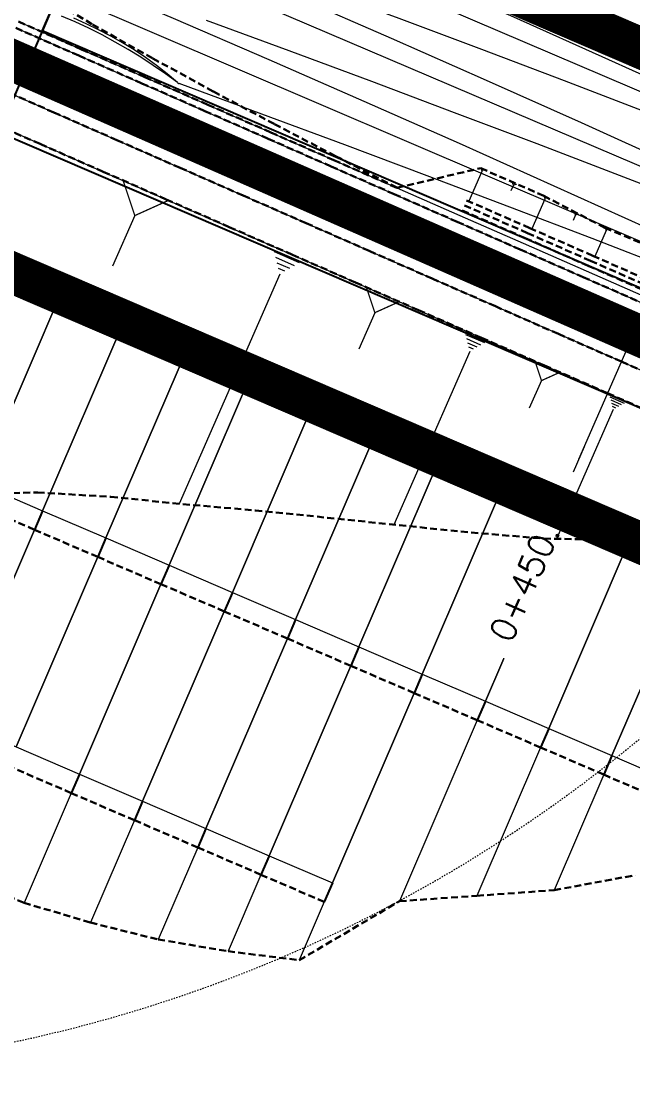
# Model space of a CAD drawing. Header units: metres. Extents: x 544752 to 548977, y 1840603 to 1844608.
# Drawn here: x 546599.1 to 546643.5, y 1842937.7 to 1843014.1 of the extents above; entities that cross this region are included whole.
import ezdxf

# ---------------------------------------------------------------- set-up
doc = ezdxf.new("R2010")
doc.units = ezdxf.units.M
doc.header["$MEASUREMENT"] = 0
for name, pattern in [('ACAD_ISO02W100', [15, 12, -3]), ('Anordnung Grundriss$0$GESTRICHELT', [0.75, 0.5, -0.25]), ('HIDDEN', [0.375, 0.25, -0.125])]:
    doc.linetypes.add(name, pattern=pattern)
doc.layers.add('C-ROAD', color=7, linetype='Continuous')
for name, color, linetype, lineweight in [('C-ROAD-CORR', 5, 'Continuous', 0), ('C-ROAD-LINK', 150, 'Continuous', 0), ('C-ROAD-SAMP', 150, 'HIDDEN', 0), ('C-ROAD-SAMP-TEXT', 11, 'Continuous', 0), ('C-TOPO-FEAT', 94, 'Continuous', 5), ('Line5', 5, 'Continuous', 13), ('Line7', 7, 'Continuous', 20), ('Đường', 5, 'ACAD_ISO02W100', 5)]:
    doc.layers.add(name, color=color, linetype=linetype, lineweight=lineweight)

# ---------------------------------------------------------------- blocks, each defined once
blk = doc.blocks.new('TB')
at = {"layer": 'Defpoints', "color": 5, "linetype": 'Anordnung Grundriss$0$GESTRICHELT', "lineweight": 5, "ltscale": 0.2}
blk.add_circle((-0.4049538253086098, -1.769394799566726e-07), 105.7280000291212, dxfattribs=at)
blk = doc.blocks.new('FREFEWRFERWF')
at = {"layer": 'Line5', "color": 5}
for p, q in [((-12.75507202500012, -0.8150196010246873), (-14.43560326413717, 70.20613535726443)), ((-7.212053040915634, -0.6838581399060786), (-8.89258424937725, 70.33729622233659)), ((-1.66903406981146, -0.552696687169373), (-3.349565278273076, 70.4684576750733))]:
    blk.add_line(p, q, dxfattribs=at)
at = {"layer": 'Line5', "color": 5, "flags": 128}
for points in [[(-13.97577600751538, 69.5929625662975), (-13.51127695024479, 61.83797155646607), (-13.08261348161614, 54.08091718330979), (-12.68979475862579, 46.32196505367756), (-12.33282916026656, 38.56128078699112), (-12.01172429847065, 30.79903006413952), (-11.72648704145104, 23.03537858603522), (-11.47712347662309, 15.27049208758399), (-11.26363891706569, 7.504536324646324), (-11.08603794220835, -0.2623229054734111)], [(-8.432757004280575, 69.72412343835458), (-7.968257946602535, 61.96913249930367), (-7.53959449013928, 54.21207819133997), (-7.146775769360829, 46.45312612131238), (-6.78981017426122, 38.69244191842154), (-6.468705312057864, 30.93019125238061), (-6.183468067261856, 23.16653984691948), (-5.934104503423441, 15.40165340481326), (-5.720619944797363, 7.635697712190449), (-5.543018971104175, -0.1311614527367055)], [(-3.788222254370339, 69.30944891646504), (-3.815693749580532, 62.71369162015617), (-3.866464245482348, 56.11807252373546), (-3.940533115004655, 49.52267391281202), (-4.037899439106695, 42.92757809534669), (-4.15856198273832, 36.33286737697199), (-4.302519265504088, 29.7386240279302), (-4.469769473420456, 23.14493034500629), (-4.660310532141011, 16.55186859890819), (-4.87414005107712, 9.959521067794412)], [(-2.8897380331764, 69.85528489109129), (-2.42523897549836, 62.10029395204037), (-1.996575519035105, 54.34323964407668), (-1.603756798256654, 46.58428757404909), (-1.246791203157045, 38.82360337115824), (-0.9256863409536891, 31.06135270511732), (-0.6404490961576812, 23.29770129965618), (-0.3910855323192663, 15.53281485754997), (-0.1776009736931883, 7.766859164927155), (0, 0)], [(-14.87426023866283, 69.04712659073994), (-14.9017317329417, 62.45136923948303), (-14.95250223134644, 55.85575008206069), (-15.02657110703876, 49.26035141386092), (-15.12393741810229, 42.66525555262342), (-15.24459997238591, 36.07054476439953), (-15.38855725055328, 29.47630136879161), (-15.55580746376654, 22.88260762346908), (-15.74634851206793, 16.28954582801089), (-15.96017803822178, 9.697198242414743)], [(-9.331241225474514, 69.17828746372834), (-9.358712720684707, 62.58253016741946), (-9.409483216586523, 55.98691107099876), (-9.48355208610883, 49.39151246007532), (-9.58091841021087, 42.79641664260998), (-9.701580953842495, 36.20170592423528), (-9.845538236608263, 29.60746257519349), (-10.01278844452463, 23.01376889226958), (-10.20332950324519, 16.42070714617148), (-10.41715902218129, 9.828359615057707)], [(-15.94217261654558, 9.554343368858099), (-15.94640903844265, 9.569845462217927), (-15.95009477197891, 9.5854876562953), (-15.95322519348701, 9.601250366307795), (-15.95579641411314, 9.61711389804259), (-15.95780519233085, 9.633058425504714), (-15.95924902893603, 9.649064000695944), (-15.96012612176128, 9.66511061321944), (-15.96043536160141, 9.681178212165833), (-15.96017637924524, 9.697246704716235)], [(-15.94217128161108, 9.554338827729225), (-15.64364434283925, 8.479597159195691), (-15.37779248919105, 7.396310129668564), (-15.14485945715569, 6.30547092622146), (-14.94505879015196, 5.208079637028277), (-14.77857369295089, 4.105142345651984), (-14.6455567717785, 2.997670247685164), (-14.54612999764504, 1.886678685899824), (-14.48038451845059, 0.7731862245127559), (-14.44838061218616, -0.3417862723581493)], [(-15.94217112398474, 9.554339420981705), (-15.60083313891664, 8.592383441980928), (-15.29682215570938, 7.617987094447017), (-15.03058990993304, 6.632598181255162), (-14.80253198416904, 5.637680852320045), (-14.61298722168431, 4.634713425301015), (-14.46223726955941, 3.625186139252037), (-14.35050612228224, 2.610599020496011), (-14.2779597871704, 1.592459599021822), (-14.24470606318209, 0.5722806677222252)]]:
    blk.add_lwpolyline(points, dxfattribs=at)
at = {"layer": 'Line7', "color": 7}
for p, q in [((-15.95687173848273, 9.625076865777373), (-15.95664354751352, 9.625044481828809)), ((-15.95664544182364, 9.625120108481497), (-15.95687163964612, 9.625076966360211)), ((-15.95664544182364, 9.625120108481497), (-15.95664354751352, 9.625044481828809)), ((-11.32252034853445, 9.734699061140418), (-11.32252203376265, 9.73477488849312)), ((-11.32229405437829, 9.73474230337888), (-11.32252203376265, 9.73477488849312)), ((-11.32252034853445, 9.734699061140418), (-11.32229395431932, 9.734742403496057))]:
    blk.add_line(p, q, dxfattribs=at)
blk = doc.blocks.new('RFEWF34RF')
blk.add_lwpolyline([(467558.3739784134, 1441381.465170017), (467628.3739784134, 1441381.465170017), (467628.3739784134, 1441366.465170017), (467558.3739784134, 1441366.465170017)], close=True)
at = {"xscale": 0.9, "yscale": 0.9714285714285716, "zscale": 0.9714285714285716, "rotation": 268.6444939923905}
blk.add_blockref('FREFEWRFERWF', (467559.2717663317, 1441366.934817435), dxfattribs=at)
blk = doc.blocks.new('GFERFERF')
blk.add_lwpolyline([(467513.3739784134, 1441358.465170017), (467628.3739784134, 1441358.465170017), (467628.3739784134, 1441366.465170017), (467513.3739784134, 1441366.465170017)], close=True)
blk = doc.blocks.new('VƯERFEWRFER')
blk.add_lwpolyline([(467558.3739784134, 1441403.465170017), (467513.3739784134, 1441403.465170017), (467513.3739784134, 1441358.465170017), (467558.3739784134, 1441358.465170017)], close=True)
blk = doc.blocks.new('fcwdăed')
at = {"xscale": -1, "rotation": 19.89216182940478}
for name, p in [('GFERFERF', (1396356.812540187, 242240.5363757809, -3.31594075425429)), ('VƯERFEWRFER', (1396369.401823998, 242205.7439925189, -3.31594075425429)), ('RFEWF34RF', (1396367.360318515, 242211.3860006156, -3.31594075425429))]:
    blk.add_blockref(name, p, dxfattribs=at)

msp = doc.modelspace()

# ---------------------------------------------------------------- linework, layer by layer
at = {"layer": 'C-ROAD', "color": 1, "linetype": 'ACAD_ISO02W100', "lineweight": 60, "ltscale": 0.1, "const_width": 3, "flags": 128}
msp.add_lwpolyline([(546671.2284151423, 1843000.470100546), (546622.230578974, 1843021.535582264)], dxfattribs=at)
at = {"layer": 'C-ROAD', "color": 1, "linetype": 'ACAD_ISO02W100', "lineweight": 60, "ltscale": 0.2}
msp.add_polyline3d([(546597.779039624, 1843011.547261184, 562.3878817521249), (546602.357441184, 1843009.537724134, 562.2628853337203), (546606.9358427441, 1843007.528187084, 562.1378889153157), (546611.514244304, 1843005.518650034, 562.012892496911), (546616.0926458641, 1843003.509112984, 561.8878960785064), (546620.6710474242, 1843001.499575934, 561.7628996601017), (546625.2494489842, 1842999.490038884, 561.637903241697), (546629.8278505442, 1842997.480501834, 561.5129068232924), (546634.4062521042, 1842995.470964784, 561.3879104048877), (546638.9846536643, 1842993.461427734, 561.2629139864831), (546643.5630552244, 1842991.451890684, 561.1379175680785)], dxfattribs=at)
at = {"layer": 'C-ROAD-CORR', "color": 160, "linetype": 'Continuous'}
for p, q in [((546632.5206497944, 1843003.199033612, 564.2398243039714), (546631.5686907236, 1843001.030150538, 561.8712213691748)), ((546632.6776179739, 1843003.287598443, 564.384008050209), (546632.4795786473, 1843003.374521217, 564.384008050209)), ((546632.638375929, 1843003.265457235, 564.3479621136496), (546632.4898464341, 1843003.330649316, 564.3479621136496)), ((546632.5991338841, 1843003.243316027, 564.3119161770902), (546632.5001142209, 1843003.286777414, 564.3119161770902)), ((546632.5598918393, 1843003.22117482, 564.2758702405308), (546632.5103820076, 1843003.242905513, 564.2758702405308)), ((546634.8107281744, 1843002.196267309, 564.1795122314442), (546634.6268956282, 1843001.777434913, 563.7221119902238)), ((546637.0961305446, 1843001.183815551, 564.1084617820193), (546636.1467339894, 1842999.020770749, 561.7462347326758)), ((546637.2526761915, 1843001.27214198, 564.2522574095769), (546637.0551699537, 1843001.358830772, 564.2522574095769)), ((546637.2135397798, 1843001.250060372, 564.2163085026875), (546637.0654101014, 1843001.315076967, 564.2163085026875)), ((546637.174403368, 1843001.227978765, 564.1803595957981), (546637.0756502491, 1843001.271323161, 564.1803595957981)), ((546637.1352669563, 1843001.205897158, 564.1444106889087), (546637.0858903968, 1843001.227569356, 564.1444106889087)), ((546607.3221580491, 1842999.990835581, 561.0047872751742), (546605.7135964215, 1842996.325990951, 558.3365746678257)), ((546639.3163847267, 1843000.036421852, 563.8877996298131), (546639.1454914839, 1842999.647069543, 563.4625941257511)), ((546641.5418886304, 1842998.90014219, 563.6794157778309), (546640.7148052074, 1842997.015767859, 561.6215203462716)), ((546641.6782661104, 1842998.977089304, 563.804685855112), (546641.5062050952, 1842999.052609762, 563.804685855112)), ((546641.6441717404, 1842998.957852525, 563.7733683357917), (546641.515125979, 1842999.014492869, 563.7733683357917)), ((546641.6100773704, 1842998.938615747, 563.7420508164714), (546641.5240468627, 1842998.976375976, 563.7420508164714)), ((546641.5759830003, 1842998.919378968, 563.7107332971511), (546641.5329677466, 1842998.938259083, 563.7107332971511)), ((546619.2890909602, 1842996.558021042, 561.8319547204801), (546617.4743788551, 1842997.354528548, 561.8319547204801)), ((546618.9295006959, 1842996.355132462, 561.6117526743271), (546617.5684666171, 1842996.952513092, 561.6117526743271)), ((546618.5699104316, 1842996.152243883, 561.3915506281742), (546617.6625543792, 1842996.550497636, 561.3915506281742)), ((546618.2103201675, 1842995.949355304, 561.1713485820212), (546617.7566421411, 1842996.14848218, 561.1713485820212)), ((546617.8507299032, 1842995.746466725, 560.9511465358682), (546610.5371287817, 1842979.083622522, 548.819660627172)), ((546601.9591396298, 1842994.32974519, 562.5718681070695), (546596.0346765537, 1842980.549297547, 552.5718681070695)), ((546596.0346765537, 1842980.549297547, 552.5718681070695), (546601.9591396298, 1842994.32974519, 562.5718681070695)), ((546601.9591396298, 1842994.32974519, 562.5718681070695), (546596.0346765537, 1842980.549297547, 552.5718681070695)), ((546606.5526221778, 1842992.354924165, 562.4468681070692), (546600.6281591016, 1842978.574476521, 552.4468681070692)), ((546600.6281591016, 1842978.574476521, 552.4468681070692), (546606.5526221778, 1842992.354924165, 562.4468681070692)), ((546606.5526221778, 1842992.354924165, 562.4468681070692), (546600.6281591016, 1842978.574476521, 552.4468681070692)), ((546624.7494636214, 1842992.94421823, 560.9028621736888), (546623.5854040366, 1842990.292098817, 558.9719703713955)), ((546632.7302892564, 1842990.74699411, 561.5138509241725), (546631.3610056702, 1842991.347995586, 561.5138509241725)), ((546632.4589618954, 1842990.593905363, 561.3476983721084), (546631.4319992056, 1842991.044656471, 561.3476983721084)), ((546632.1876345343, 1842990.440816617, 561.1815458200443), (546631.5029927412, 1842990.741317355, 561.1815458200443)), ((546611.1461047257, 1842990.38010314, 562.321868107069), (546605.2216416495, 1842976.599655496, 552.321868107069)), ((546605.2216416495, 1842976.599655496, 552.321868107069), (546611.1461047257, 1842990.38010314, 562.321868107069)), ((546611.1461047257, 1842990.38010314, 562.321868107069), (546605.2216416495, 1842976.599655496, 552.321868107069)), ((546631.9163071733, 1842990.287727871, 561.0153932679802), (546631.5739862766, 1842990.43797824, 561.0153932679802)), ((546615.7395872734, 1842988.405282114, 562.1968681070687), (546609.8151241973, 1842974.62483447, 552.1968681070687)), ((546609.8151241973, 1842974.62483447, 552.1968681070687), (546615.7395872734, 1842988.405282114, 562.1968681070687)), ((546615.7395872734, 1842988.405282114, 562.1968681070687), (546609.8151241973, 1842974.62483447, 552.1968681070687)), ((546636.8487092477, 1842988.016382208, 560.810018189178), (546635.9670014007, 1842986.007555059, 559.3474792643132)), ((546620.3330698214, 1842986.430461089, 562.0718681070684), (546614.4086067452, 1842972.650013445, 552.0718681070684)), ((546614.4086067452, 1842972.650013445, 552.0718681070684), (546620.3330698214, 1842986.430461089, 562.0718681070684)), ((546620.3330698214, 1842986.430461089, 562.0718681070684), (546614.4086067452, 1842972.650013445, 552.0718681070684)), ((546642.8670659864, 1842986.367033515, 561.2753121810109), (546641.8461181615, 1842986.815144598, 561.2753121810109)), ((546642.6647623278, 1842986.25288943, 561.151427626858), (546641.8990514592, 1842986.588972742, 561.151427626858)), ((546642.4624586692, 1842986.138745344, 561.027543072705), (546641.9519847569, 1842986.362800886, 561.027543072705)), ((546642.2601550107, 1842986.024601259, 560.9036585185521), (546642.0049180544, 1842986.13662903, 560.9036585185521)), ((546624.9265523693, 1842984.455640063, 561.9468681070682), (546619.0020892931, 1842970.67519242, 551.9468681070682)), ((546619.0020892931, 1842970.67519242, 551.9468681070682), (546624.9265523693, 1842984.455640063, 561.9468681070682)), ((546624.9265523693, 1842984.455640063, 561.9468681070682), (546619.0020892931, 1842970.67519242, 551.9468681070682)), ((546629.5200349172, 1842982.480819038, 561.821868107068), (546623.595571841, 1842968.700371394, 551.821868107068)), ((546623.595571841, 1842968.700371394, 551.821868107068), (546629.5200349172, 1842982.480819038, 561.821868107068)), ((546629.5200349172, 1842982.480819038, 561.821868107068), (546623.595571841, 1842968.700371394, 551.821868107068)), ((546634.1135174651, 1842980.505998013, 561.6968681070678), (546628.1890543889, 1842966.725550369, 551.6968681070678)), ((546628.1890543889, 1842966.725550369, 551.6968681070678), (546634.1135174651, 1842980.505998013, 561.6968681070678)), ((546634.1135174651, 1842980.505998013, 561.6968681070678), (546628.1890543889, 1842966.725550369, 551.6968681070678)), ((546600.6281591016, 1842978.574476521, 552.4468681070692), (546600.035712794, 1842977.196431757, 552.4768681070692)), ((546600.6281591016, 1842978.574476521, 552.4468681070692), (546600.035712794, 1842977.196431757, 552.4768681070692)), ((546638.707000013, 1842978.531176987, 561.5718681070674), (546632.7825369368, 1842964.750729344, 551.5718681070674)), ((546632.7825369368, 1842964.750729344, 551.5718681070674), (546638.707000013, 1842978.531176987, 561.5718681070674)), ((546638.707000013, 1842978.531176987, 561.5718681070674), (546632.7825369368, 1842964.750729344, 551.5718681070674)), ((546600.035712794, 1842977.196431757, 552.4768681070692), (546594.1112497179, 1842963.415984113, 542.4768681070692)), ((546594.1112497179, 1842963.415984113, 542.4768681070692), (546600.035712794, 1842977.196431757, 552.4768681070692)), ((546600.035712794, 1842977.196431757, 552.4768681070692), (546594.1112497179, 1842963.415984113, 542.4768681070692)), ((546605.2216416495, 1842976.599655496, 552.321868107069), (546604.629195342, 1842975.221610732, 552.351868107069)), ((546605.2216416495, 1842976.599655496, 552.321868107069), (546604.629195342, 1842975.221610732, 552.351868107069)), ((546643.3004825608, 1842976.556355962, 561.4468681070672), (546637.3760194846, 1842962.775908318, 551.4468681070672)), ((546637.3760194846, 1842962.775908318, 551.4468681070672), (546643.3004825608, 1842976.556355962, 561.4468681070672)), ((546643.3004825608, 1842976.556355962, 561.4468681070672), (546637.3760194846, 1842962.775908318, 551.4468681070672)), ((546604.629195342, 1842975.221610732, 552.351868107069), (546598.7047322658, 1842961.441163088, 542.351868107069)), ((546598.7047322658, 1842961.441163088, 542.351868107069), (546604.629195342, 1842975.221610732, 552.351868107069)), ((546604.629195342, 1842975.221610732, 552.351868107069), (546598.7047322658, 1842961.441163088, 542.351868107069)), ((546609.8151241973, 1842974.62483447, 552.1968681070687), (546609.2226778897, 1842973.246789706, 552.2268681070686)), ((546609.8151241973, 1842974.62483447, 552.1968681070687), (546609.2226778897, 1842973.246789706, 552.2268681070686)), ((546647.8939651087, 1842974.581534937, 561.321868107067), (546641.9695020325, 1842960.801087293, 551.321868107067)), ((546641.9695020325, 1842960.801087293, 551.321868107067), (546647.8939651087, 1842974.581534937, 561.321868107067)), ((546647.8939651087, 1842974.581534937, 561.321868107067), (546641.9695020325, 1842960.801087293, 551.321868107067)), ((546609.2226778897, 1842973.246789706, 552.2268681070686), (546603.2982148136, 1842959.466342062, 542.2268681070686)), ((546603.2982148136, 1842959.466342062, 542.2268681070686), (546609.2226778897, 1842973.246789706, 552.2268681070686)), ((546609.2226778897, 1842973.246789706, 552.2268681070686), (546603.2982148136, 1842959.466342062, 542.2268681070686)), ((546614.4086067452, 1842972.650013445, 552.0718681070684), (546613.8161604377, 1842971.271968681, 552.1018681070684)), ((546614.4086067452, 1842972.650013445, 552.0718681070684), (546613.8161604377, 1842971.271968681, 552.1018681070684)), ((546613.8161604377, 1842971.271968681, 552.1018681070684), (546607.8916973615, 1842957.491521037, 542.1018681070684)), ((546607.8916973615, 1842957.491521037, 542.1018681070684), (546613.8161604377, 1842971.271968681, 552.1018681070684)), ((546613.8161604377, 1842971.271968681, 552.1018681070684), (546607.8916973615, 1842957.491521037, 542.1018681070684)), ((546619.0020892931, 1842970.67519242, 551.9468681070682), (546618.4096429856, 1842969.297147655, 551.9768681070682)), ((546619.0020892931, 1842970.67519242, 551.9468681070682), (546618.4096429856, 1842969.297147655, 551.9768681070682)), ((546618.4096429856, 1842969.297147655, 551.9768681070682), (546612.4851799094, 1842955.516700012, 541.9768681070682)), ((546612.4851799094, 1842955.516700012, 541.9768681070682), (546618.4096429856, 1842969.297147655, 551.9768681070682)), ((546618.4096429856, 1842969.297147655, 551.9768681070682), (546612.4851799094, 1842955.516700012, 541.9768681070682)), ((546623.595571841, 1842968.700371394, 551.821868107068), (546623.0031255335, 1842967.32232663, 551.851868107068)), ((546623.595571841, 1842968.700371394, 551.821868107068), (546623.0031255335, 1842967.32232663, 551.851868107068)), ((546623.0031255335, 1842967.32232663, 551.851868107068), (546617.0786624573, 1842953.541878986, 541.851868107068)), ((546617.0786624573, 1842953.541878986, 541.851868107068), (546623.0031255335, 1842967.32232663, 551.851868107068)), ((546623.0031255335, 1842967.32232663, 551.851868107068), (546617.0786624573, 1842953.541878986, 541.851868107068)), ((546628.1890543889, 1842966.725550369, 551.6968681070678), (546627.5966080814, 1842965.347505605, 551.7268681070677)), ((546628.1890543889, 1842966.725550369, 551.6968681070678), (546627.5966080814, 1842965.347505605, 551.7268681070677)), ((546627.5966080814, 1842965.347505605, 551.7268681070677), (546621.6721450052, 1842951.567057961, 541.7268681070677)), ((546621.6721450052, 1842951.567057961, 541.7268681070677), (546627.5966080814, 1842965.347505605, 551.7268681070677)), ((546627.5966080814, 1842965.347505605, 551.7268681070677), (546621.6721450052, 1842951.567057961, 541.7268681070677)), ((546632.7825369368, 1842964.750729344, 551.5718681070674), (546632.1900906293, 1842963.372684579, 551.6018681070674)), ((546632.7825369368, 1842964.750729344, 551.5718681070674), (546632.1900906293, 1842963.372684579, 551.6018681070674)), ((546632.1900906293, 1842963.372684579, 551.6018681070674), (546626.5436461297, 1842950.238915021, 542.071140297557)), ((546632.1900906293, 1842963.372684579, 551.6018681070674), (546626.5436461297, 1842950.238915021, 542.071140297557)), ((546632.1900906293, 1842963.372684579, 551.6018681070674), (546626.5436461297, 1842950.238915021, 542.071140297557)), ((546632.1900906293, 1842963.372684579, 551.6018681070674), (546626.5436461297, 1842950.238915021, 542.071140297557)), ((546637.3760194846, 1842962.775908318, 551.4468681070672), (546636.7835731771, 1842961.397863554, 551.4768681070672)), ((546637.3760194846, 1842962.775908318, 551.4468681070672), (546636.7835731771, 1842961.397863554, 551.4768681070672)), ((546636.7835731771, 1842961.397863554, 551.4768681070672), (546632.1563610742, 1842950.634853759, 543.6665196528411)), ((546636.7835731771, 1842961.397863554, 551.4768681070672), (546632.1563610742, 1842950.634853759, 543.6665196528411)), ((546636.7835731771, 1842961.397863554, 551.4768681070672), (546632.1563610742, 1842950.634853759, 543.6665196528411)), ((546636.7835731771, 1842961.397863554, 551.4768681070672), (546632.1563610742, 1842950.634853759, 543.6665196528411)), ((546641.9695020325, 1842960.801087293, 551.321868107067), (546641.377055725, 1842959.423042529, 551.3518681070669)), ((546641.9695020325, 1842960.801087293, 551.321868107067), (546641.377055725, 1842959.423042529, 551.3518681070669)), ((546603.2982148136, 1842959.466342062, 542.2268681070686), (546602.7057685059, 1842958.088297298, 542.2568681070686)), ((546603.2982148136, 1842959.466342062, 542.2268681070686), (546602.7057685059, 1842958.088297298, 542.2568681070686)), ((546641.377055725, 1842959.423042529, 551.3518681070669), (546637.7729976224, 1842951.039914243, 545.268518348098)), ((546641.377055725, 1842959.423042529, 551.3518681070669), (546637.7729976224, 1842951.039914243, 545.268518348098)), ((546641.377055725, 1842959.423042529, 551.3518681070669), (546637.7729976224, 1842951.039914243, 545.268518348098)), ((546641.377055725, 1842959.423042529, 551.3518681070669), (546637.7729976224, 1842951.039914243, 545.268518348098)), ((546602.7057685059, 1842958.088297298, 542.2568681070686), (546599.2803790662, 1842950.120756742, 536.4750961629933)), ((546602.7057685059, 1842958.088297298, 542.2568681070686), (546599.2803790662, 1842950.120756742, 536.4750961629933)), ((546602.7057685059, 1842958.088297298, 542.2568681070686), (546599.2803790662, 1842950.120756742, 536.4750961629933)), ((546602.7057685059, 1842958.088297298, 542.2568681070686), (546599.2803790662, 1842950.120756742, 536.4750961629933)), ((546607.8916973615, 1842957.491521037, 542.1018681070684), (546607.2992510538, 1842956.113476273, 542.1318681070684)), ((546607.8916973615, 1842957.491521037, 542.1018681070684), (546607.2992510538, 1842956.113476273, 542.1318681070684)), ((546607.2992510538, 1842956.113476273, 542.1318681070684), (546604.1092526494, 1842948.693461086, 536.7474166157745)), ((546607.2992510538, 1842956.113476273, 542.1318681070684), (546604.1092526494, 1842948.693461086, 536.7474166157745)), ((546607.2992510538, 1842956.113476273, 542.1318681070684), (546604.1092526494, 1842948.693461086, 536.7474166157745)), ((546607.2992510538, 1842956.113476273, 542.1318681070684), (546604.1092526494, 1842948.693461086, 536.7474166157745)), ((546612.4851799094, 1842955.516700012, 541.9768681070682), (546611.8927336017, 1842954.138655247, 542.0068681070682)), ((546612.4851799094, 1842955.516700012, 541.9768681070682), (546611.8927336017, 1842954.138655247, 542.0068681070682)), ((546611.8927336017, 1842954.138655247, 542.0068681070682), (546609.0234800391, 1842947.464700496, 537.1638071818253)), ((546611.8927336017, 1842954.138655247, 542.0068681070682), (546609.0234800391, 1842947.464700496, 537.1638071818253)), ((546611.8927336017, 1842954.138655247, 542.0068681070682), (546609.0234800391, 1842947.464700496, 537.1638071818253)), ((546611.8927336017, 1842954.138655247, 542.0068681070682), (546609.0234800391, 1842947.464700496, 537.1638071818253)), ((546617.0786624573, 1842953.541878986, 541.851868107068), (546616.4862161496, 1842952.163834222, 541.8818681070679)), ((546617.0786624573, 1842953.541878986, 541.851868107068), (546616.4862161496, 1842952.163834222, 541.8818681070679)), ((546616.4862161496, 1842952.163834222, 541.8818681070679), (546614.0957300318, 1842946.603504389, 537.8469267341623)), ((546616.4862161496, 1842952.163834222, 541.8818681070679), (546614.0957300318, 1842946.603504389, 537.8469267341623)), ((546616.4862161496, 1842952.163834222, 541.8818681070679), (546614.0957300318, 1842946.603504389, 537.8469267341623)), ((546616.4862161496, 1842952.163834222, 541.8818681070679), (546614.0957300318, 1842946.603504389, 537.8469267341623)), ((546621.6721450052, 1842951.567057961, 541.7268681070677), (546621.0796986975, 1842950.189013197, 541.7568681070677)), ((546621.6721450052, 1842951.567057961, 541.7268681070677), (546621.0796986975, 1842950.189013197, 541.7568681070677)), ((546621.0796986975, 1842950.189013197, 541.7568681070677), (546619.2607629128, 1842945.958123574, 538.6866560703442)), ((546621.0796986975, 1842950.189013197, 541.7568681070677), (546619.2607629128, 1842945.958123574, 538.6866560703442)), ((546621.0796986975, 1842950.189013197, 541.7568681070677), (546619.2607629128, 1842945.958123574, 538.6866560703442)), ((546621.0796986975, 1842950.189013197, 541.7568681070677), (546619.2607629128, 1842945.958123574, 538.6866560703442))]:
    msp.add_line(p, q, dxfattribs=at)
at = {"layer": 'C-ROAD-CORR', "color": 5, "linetype": 'Anordnung Grundriss$0$GESTRICHELT', "lineweight": 30, "extrusion": (0.222938119170202, 0.5079280487539216, -0.8320502943391623), "const_width": 0.1, "elevation": 1057504.21332681}
msp.add_lwpolyline([(240199.5892323627, 1587270.085305661), (240197.7895742718, 1587267.68576154), (240195.989916181, 1587270.085305661)], dxfattribs=at)
at = {"layer": 'C-ROAD-CORR', "color": 5, "linetype": 'Anordnung Grundriss$0$GESTRICHELT', "lineweight": 30, "extrusion": (0.2841914550894873, 0.6474837579397241, -0.7071067812278232), "const_width": 0.1, "elevation": 1348263.9950348}
msp.add_lwpolyline([(240173.6968797481, 1349062.120628568), (240173.5055408677, 1349061.865510062), (240173.3142019875, 1349062.120628568)], dxfattribs=at)
at = {"layer": 'C-ROAD-CORR', "color": 5, "linetype": 'Anordnung Grundriss$0$GESTRICHELT', "lineweight": 30, "extrusion": (0.284191454914925, 0.6474837577611342, -0.7071067814615124), "const_width": 0.1, "elevation": 1348264.082886302}
msp.add_lwpolyline([(240168.6893756657, 1349061.77887072), (240168.5115044324, 1349061.541709075), (240168.3336331991, 1349061.778870719)], dxfattribs=at)
at = {"layer": 'C-ROAD-CORR', "color": 5, "linetype": 'Anordnung Grundriss$0$GESTRICHELT', "lineweight": 30, "extrusion": (0.2229381191615077, 0.5079280487772432, -0.8320502943272551), "const_width": 0.1, "elevation": 1057504.604207981}
msp.add_lwpolyline([(240180.3019357244, 1587269.824727248), (240178.9995863368, 1587268.088261398), (240177.697236949, 1587269.824727248)], dxfattribs=at)
at = {"layer": 'C-ROAD-CORR', "color": 5, "linetype": 'Anordnung Grundriss$0$GESTRICHELT', "lineweight": 30, "extrusion": (0.2229381191526511, 0.5079280488003873, -0.8320502943154998), "const_width": 0.1, "elevation": 1057504.875893594}
msp.add_lwpolyline([(240166.9264060244, 1587269.64361258), (240165.9399516461, 1587268.328340075), (240164.9534972669, 1587269.64361258)], dxfattribs=at)
at = {"layer": 'C-ROAD-CORR', "color": 92, "linetype": 'Anordnung Grundriss$0$GESTRICHELT', "lineweight": 30}
for points in [[(546540.8825128835, 1843056.087297514, 557.1202008230815), (546545.3272635416, 1843053.773258739, 556.68861176047), (546549.4175929506, 1843050.651729105, 556.8449213707095), (546553.4330044765, 1843047.359511324, 557.1255015321723), (546557.4537739962, 1843044.079500857, 557.397194084553), (546561.4875278807, 1843040.829073142, 557.6473487330173), (546562.1744717436, 1843040.275528866, 557.6899497952638), (546565.7065220107, 1843038.000685034, 558.0285551532726), (546569.9832140174, 1843035.303752104, 558.404021521146), (546574.2642166673, 1843032.616640269, 558.7723375801361), (546578.5489261266, 1843029.937973793, 559.1345049434694), (546582.8252838996, 1843027.240279366, 559.5105257239229), (546587.0854482522, 1843024.505690878, 559.9134074511579), (546591.3447699572, 1843021.769182557, 560.3176869255288), (546595.6315164574, 1843019.095157145, 560.6764753336654), (546599.9434467303, 1843016.478508842, 560.9934899865158), (546604.2526503742, 1843013.855648361, 561.3150274533954), (546608.6352270654, 1843011.399956369, 561.5148568763856), (546613.0383350936, 1843008.991041672, 561.6806298032433), (546617.4635398065, 1843006.632470657, 561.8097497035255), (546621.902155866, 1843004.304455203, 561.9166234409277), (546626.3573606667, 1843002.014234482, 561.9959804898577)], [(546598.8842850015, 1843014.065382042, 562.750381752125), (546603.4626865615, 1843012.055844992, 562.6253853337204), (546608.0410881216, 1843010.046307942, 562.5003889153157), (546612.6194896816, 1843008.036770892, 562.3753924969111), (546617.1978912416, 1843006.027233842, 562.2503960785065), (546621.7762928017, 1843004.017696792, 562.1253996601017), (546626.3546943617, 1843002.008159742, 562.0004032416971)], [(546595.8699794266, 1843007.197779702, 562.670381752125), (546600.4483809866, 1843005.188242652, 562.5453853337203), (546605.0267825467, 1843003.178705602, 562.4203889153157), (546609.6051841066, 1843001.169168552, 562.2953924969111), (546614.1835856667, 1842999.159631502, 562.1703960785064), (546618.7619872268, 1842997.150094452, 562.0453996601017), (546623.3403887867, 1842995.140557402, 561.920403241697), (546627.9187903468, 1842993.131020352, 561.7954068232924), (546632.4971919068, 1842991.121483302, 561.6704104048878), (546637.0755934669, 1842989.111946252, 561.5454139864831), (546641.653995027, 1842987.102409202, 561.4204175680785), (546646.2323965869, 1842985.092872152, 561.2954211496738)], [(546597.3656570817, 1842996.304566216, 562.6968681070697), (546601.9591396296, 1842994.329745191, 562.5718681070695), (546606.5526221775, 1842992.354924165, 562.4468681070692), (546611.1461047254, 1842990.38010314, 562.321868107069), (546615.7395872733, 1842988.405282114, 562.1968681070687), (546620.3330698211, 1842986.430461089, 562.0718681070684), (546624.926552369, 1842984.455640064, 561.9468681070682), (546629.5200349169, 1842982.480819038, 561.821868107068), (546634.1135174648, 1842980.505998013, 561.6968681070678), (546638.7070000127, 1842978.531176988, 561.5718681070674), (546643.3004825606, 1842976.556355962, 561.4468681070672), (546647.8939651086, 1842974.581534937, 561.321868107067)], [(546594.6708548304, 1842952.058264405, 536.5730191303765), (546599.2803790662, 1842950.120756742, 536.4750961629933), (546604.1092526492, 1842948.693461087, 536.7474166157745), (546609.023480039, 1842947.464700496, 537.1638071818253), (546614.0957300317, 1842946.603504389, 537.8469267341623), (546619.2607629127, 1842945.958123574, 538.6866560703442), (546626.5436461295, 1842950.238915021, 542.071140297557), (546632.1563610742, 1842950.634853759, 543.6665196528411), (546637.7729976223, 1842951.039914244, 545.268518348098), (546643.6843873526, 1842952.13057792, 547.3680358537616)]]:
    msp.add_polyline3d(points, dxfattribs=at)
at = {"layer": 'C-ROAD-CORR', "color": 11, "linetype": 'Anordnung Grundriss$0$GESTRICHELT', "lineweight": 30}
for points in [[(546595.6315164574, 1843019.095157145, 560.6764753336654), (546599.9434467303, 1843016.478508842, 560.9934899865158), (546604.2526503742, 1843013.855648361, 561.3150274533954), (546608.6352270654, 1843011.399956369, 561.5148568763856), (546613.0383350936, 1843008.991041672, 561.6806298032433), (546617.4635398065, 1843006.632470657, 561.8097497035255), (546621.902155866, 1843004.304455203, 561.9166234409277), (546626.3573606667, 1843002.014234482, 561.9959804898577), (546632.4397162122, 1843003.431210655, 564.4240818989904), (546637.0200087093, 1843001.425981796, 564.3037903877039), (546641.4611572566, 1842999.103736201, 563.8372899081304), (546646.0731965357, 1842997.170837193, 563.795988684671)], [(546598.8842850015, 1843014.065382042, 562.750381752125), (546603.4626865615, 1843012.055844992, 562.6253853337204), (546608.0410881216, 1843010.046307942, 562.5003889153157), (546612.6194896816, 1843008.036770892, 562.3753924969111), (546617.1978912416, 1843006.027233842, 562.2503960785065), (546621.7762928017, 1843004.017696792, 562.1253996601017), (546626.3546943617, 1843002.008159742, 562.0004032416971)], [(546643.992646816, 1843012.179486605, 561.7827174218332), (546639.3991788242, 1843014.154341488, 561.9077174218297)], [(546595.8699794266, 1843007.197779702, 562.670381752125), (546600.4483809866, 1843005.188242652, 562.5453853337203), (546605.0267825467, 1843003.178705602, 562.4203889153157), (546609.6051841066, 1843001.169168552, 562.2953924969111), (546614.1835856667, 1842999.159631502, 562.1703960785064), (546618.7619872268, 1842997.150094452, 562.0453996601017), (546623.3403887867, 1842995.140557402, 561.920403241697), (546627.9187903468, 1842993.131020352, 561.7954068232924), (546632.4971919068, 1842991.121483302, 561.6704104048878), (546637.0755934669, 1842989.111946252, 561.5454139864831), (546641.653995027, 1842987.102409202, 561.4204175680785), (546646.2323965869, 1842985.092872152, 561.2954211496738)], [(546597.3656570817, 1842996.304566216, 562.6968681070697), (546601.9591396296, 1842994.329745191, 562.5718681070695), (546606.5526221775, 1842992.354924165, 562.4468681070692), (546611.1461047254, 1842990.38010314, 562.321868107069), (546615.7395872733, 1842988.405282114, 562.1968681070687), (546620.3330698211, 1842986.430461089, 562.0718681070684), (546624.926552369, 1842984.455640064, 561.9468681070682), (546629.5200349169, 1842982.480819038, 561.821868107068), (546634.1135174648, 1842980.505998013, 561.6968681070678), (546638.7070000127, 1842978.531176988, 561.5718681070674), (546643.3004825606, 1842976.556355962, 561.4468681070672), (546647.8939651086, 1842974.581534937, 561.321868107067)], [(546534.2906635711, 1842988.063434513, 543.9809039692186), (546539.5106693233, 1842985.257010636, 543.9765627647664), (546542.9904953833, 1842983.760970628, 543.8818681070719), (546547.5839779312, 1842981.786149603, 543.7568681070717), (546552.1774604791, 1842979.811328578, 543.6318681070715), (546556.770943027, 1842977.836507552, 543.5068681070711), (546561.3644255749, 1842975.861686527, 543.3818681070709), (546565.9579081227, 1842973.886865501, 543.2568681070707), (546570.5513906706, 1842971.912044476, 543.1318681070704), (546575.1448732185, 1842969.937223451, 543.0068681070702), (546579.7383557664, 1842967.962402425, 542.8818681070699), (546584.3318383143, 1842965.9875814, 542.7568681070696), (546588.9253208622, 1842964.012760375, 542.6318681070694), (546593.5188034101, 1842962.037939349, 542.5068681070692), (546598.112285958, 1842960.063118324, 542.381868107069), (546602.7057685059, 1842958.088297298, 542.2568681070686), (546607.2992510537, 1842956.113476273, 542.1318681070684), (546611.8927336016, 1842954.138655248, 542.0068681070682), (546616.4862161495, 1842952.163834222, 541.8818681070679), (546621.0796986974, 1842950.189013197, 541.7568681070677)], [(546595.4422302459, 1842979.171252783, 552.6018681070694), (546600.0357127938, 1842977.196431757, 552.4768681070692), (546604.6291953417, 1842975.221610732, 552.351868107069), (546609.2226778896, 1842973.246789706, 552.2268681070686), (546613.8161604374, 1842971.271968681, 552.1018681070684), (546618.4096429853, 1842969.297147656, 551.9768681070682), (546623.0031255332, 1842967.32232663, 551.851868107068), (546627.5966080811, 1842965.347505605, 551.7268681070677), (546632.190090629, 1842963.37268458, 551.6018681070674), (546636.783573177, 1842961.397863554, 551.4768681070672), (546641.3770557248, 1842959.423042529, 551.3518681070669), (546645.9705382728, 1842957.448221504, 551.2268681070667)], [(546594.6708548304, 1842952.058264405, 536.5730191303765), (546599.2803790662, 1842950.120756742, 536.4750961629933), (546604.1092526492, 1842948.693461087, 536.7474166157745), (546609.023480039, 1842947.464700496, 537.1638071818253), (546614.0957300317, 1842946.603504389, 537.8469267341623), (546619.2607629127, 1842945.958123574, 538.6866560703442), (546626.5436461295, 1842950.238915021, 542.071140297557), (546632.1563610742, 1842950.634853759, 543.6665196528411), (546637.7729976223, 1842951.039914244, 545.268518348098), (546643.6843873526, 1842952.13057792, 547.3680358537616)]]:
    msp.add_polyline3d(points, dxfattribs=at)
at = {"layer": 'C-ROAD-CORR', "color": 5, "linetype": 'Anordnung Grundriss$0$GESTRICHELT', "lineweight": 30}
for points in [[(546598.6833312965, 1843013.607541886, 562.770381752125), (546603.2617328565, 1843011.598004836, 562.6453853337204), (546607.8401344166, 1843009.588467786, 562.5203889153157), (546612.4185359766, 1843007.578930736, 562.3953924969111), (546616.9969375366, 1843005.569393686, 562.2703960785065), (546621.5753390967, 1843003.559856636, 562.1453996601017), (546626.1537406567, 1843001.550319586, 562.0204032416971), (546630.7321422168, 1842999.540782536, 561.8954068232924), (546635.3105437767, 1842997.531245486, 561.7704104048878), (546639.8889453368, 1842995.521708436, 561.6454139864832), (546644.4673468969, 1842993.512171387, 561.5204175680785)], [(546596.8747479515, 1843009.486980482, 562.770381752125), (546601.4531495115, 1843007.477443432, 562.6453853337204), (546606.0315510716, 1843005.467906382, 562.5203889153157), (546610.6099526315, 1843003.458369332, 562.3953924969111), (546615.1883541916, 1843001.448832282, 562.2703960785065), (546619.7667557517, 1842999.439295232, 562.1453996601017), (546624.3451573116, 1842997.429758182, 562.0204032416971), (546628.9235588717, 1842995.420221132, 561.8954068232924), (546633.5019604317, 1842993.410684082, 561.7704104048878), (546638.0803619918, 1842991.401147032, 561.6454139864832), (546642.6587635519, 1842989.391609982, 561.5204175680785), (546647.2371651118, 1842987.382072932, 561.3954211496738)]]:
    msp.add_polyline3d(points, dxfattribs=at)
at = {"layer": 'C-ROAD-CORR', "color": 160, "linetype": 'Anordnung Grundriss$0$GESTRICHELT', "lineweight": 30}
for points in [[(546598.6833312965, 1843013.607541886, 562.620381752125), (546603.2617328565, 1843011.598004836, 562.4953853337204), (546607.8401344166, 1843009.588467786, 562.3703889153157), (546612.4185359766, 1843007.578930736, 562.2453924969111), (546616.9969375366, 1843005.569393686, 562.1203960785065), (546621.5753390967, 1843003.559856636, 561.9953996601017), (546626.1537406567, 1843001.550319586, 561.8704032416971), (546630.7321422168, 1842999.540782536, 561.7454068232925), (546635.3105437767, 1842997.531245486, 561.6204104048878), (546639.8889453368, 1842995.521708436, 561.4954139864832), (546644.4673468969, 1842993.512171387, 561.3704175680786)], [(546596.8747479515, 1843009.486980482, 562.620381752125), (546601.4531495115, 1843007.477443432, 562.4953853337204), (546606.0315510716, 1843005.467906382, 562.3703889153157), (546610.6099526315, 1843003.458369332, 562.2453924969111), (546615.1883541916, 1843001.448832282, 562.1203960785065), (546619.7667557517, 1842999.439295232, 561.9953996601017), (546624.3451573116, 1842997.429758182, 561.8704032416971), (546628.9235588717, 1842995.420221132, 561.7454068232925), (546633.5019604317, 1842993.410684082, 561.6204104048878), (546638.0803619918, 1842991.401147032, 561.4954139864832), (546642.6587635519, 1842989.391609982, 561.3704175680786), (546647.2371651118, 1842987.382072932, 561.2454211496738)]]:
    msp.add_polyline3d(points, dxfattribs=at)
at = {"layer": 'C-ROAD-CORR', "color": 1, "linetype": 'Anordnung Grundriss$0$GESTRICHELT', "lineweight": 30}
for points in [[(546643.992646816, 1843012.179486605, 561.7827174218332), (546639.3991788242, 1843014.154341488, 561.9077174218297)], [(546632.4397162122, 1843003.431210655, 564.4240818989904), (546637.0200087093, 1843001.425981796, 564.3037903877039), (546641.4611572566, 1842999.103736201, 563.8372899081304), (546646.0731965357, 1842997.170837193, 563.795988684671), (546651.1378749482, 1842996.269202434, 564.8809148515695), (546656.4013866626, 1842995.820576838, 566.4605651683306), (546661.773252652, 1842995.618818739, 568.3098155779213), (546667.0747226824, 1842995.25667496, 569.9839113197505), (546670.1332537357, 1842995.121792356, 571.018279139391), (546672.2794121967, 1842994.674032601, 571.6109706489434), (546677.2783778633, 1842993.622682095, 572.9840328010341), (546682.281635903, 1842992.58111106, 574.3677749574435), (546687.2795670247, 1842991.527403513, 575.7382630211769), (546692.217841426, 1842990.337777884, 576.9603170956063), (546697.0584105275, 1842988.925546706, 577.9392671679159), (546701.9209141346, 1842987.563289713, 578.9727932569499), (546706.7017099999, 1842986.014874991, 579.8030194321001), (546706.9876895089, 1842985.923685266, 579.8539576147939), (546708.2869590357, 1842985.290180576, 579.912076515563), (546709.6230212873, 1842984.736702364, 580.006654153184), (546709.9713805676, 1842984.639038165, 580.0551508696982), (546714.7972161886, 1842983.28609196, 580.7269779123294)]]:
    msp.add_polyline3d(points, dxfattribs=at)
at = {"layer": 'C-ROAD-CORR', "color": 150, "linetype": 'Anordnung Grundriss$0$GESTRICHELT', "lineweight": 30}
msp.add_polyline3d([(546597.779039624, 1843011.547261184, 562.837881752125), (546602.357441184, 1843009.537724134, 562.7128853337204), (546606.9358427441, 1843007.528187084, 562.5878889153157), (546611.514244304, 1843005.518650034, 562.4628924969111), (546616.0926458641, 1843003.509112984, 562.3378960785064), (546620.6710474242, 1843001.499575934, 562.2128996601017), (546625.2494489842, 1842999.490038884, 562.0879032416971), (546629.8278505442, 1842997.480501834, 561.9629068232924), (546634.4062521042, 1842995.470964784, 561.8379104048878), (546638.9846536643, 1842993.461427734, 561.7129139864832), (546643.5630552244, 1842991.451890684, 561.5879175680785)], dxfattribs=at)
msp.add_polyline3d([(546597.779039624, 1843011.547261184, 562.837881752125), (546602.357441184, 1843009.537724134, 562.7128853337204), (546606.9358427441, 1843007.528187084, 562.5878889153157), (546611.514244304, 1843005.518650034, 562.4628924969111), (546616.0926458641, 1843003.509112984, 562.3378960785064), (546620.6710474242, 1843001.499575934, 562.2128996601017), (546625.2494489842, 1842999.490038884, 562.0879032416971), (546629.8278505442, 1842997.480501834, 561.9629068232924), (546634.4062521042, 1842995.470964784, 561.8379104048878), (546638.9846536643, 1842993.461427734, 561.7129139864832), (546643.5630552244, 1842991.451890684, 561.5879175680785)], dxfattribs=at)
at = {"layer": 'C-ROAD-LINK', "color": 83, "linetype": 'Continuous', "lineweight": -3}
for p, q in [((546600.6281591016, 1842978.574476521, 552.4468681070692), (546600.035712794, 1842977.196431757, 552.4768681070692)), ((546605.2216416495, 1842976.599655496, 552.321868107069), (546604.629195342, 1842975.221610732, 552.351868107069)), ((546609.8151241973, 1842974.62483447, 552.1968681070687), (546609.2226778897, 1842973.246789706, 552.2268681070686)), ((546614.4086067452, 1842972.650013445, 552.0718681070684), (546613.8161604377, 1842971.271968681, 552.1018681070684)), ((546619.0020892931, 1842970.67519242, 551.9468681070682), (546618.4096429856, 1842969.297147655, 551.9768681070682)), ((546623.595571841, 1842968.700371394, 551.821868107068), (546623.0031255335, 1842967.32232663, 551.851868107068)), ((546628.1890543889, 1842966.725550369, 551.6968681070678), (546627.5966080814, 1842965.347505605, 551.7268681070677)), ((546632.7825369368, 1842964.750729344, 551.5718681070674), (546632.1900906293, 1842963.372684579, 551.6018681070674)), ((546637.3760194846, 1842962.775908318, 551.4468681070672), (546636.7835731771, 1842961.397863554, 551.4768681070672)), ((546641.9695020325, 1842960.801087293, 551.321868107067), (546641.377055725, 1842959.423042529, 551.3518681070669)), ((546603.2982148136, 1842959.466342062, 542.2268681070686), (546602.7057685059, 1842958.088297298, 542.2568681070686)), ((546607.8916973615, 1842957.491521037, 542.1018681070684), (546607.2992510538, 1842956.113476273, 542.1318681070684)), ((546612.4851799094, 1842955.516700012, 541.9768681070682), (546611.8927336017, 1842954.138655247, 542.0068681070682)), ((546617.0786624573, 1842953.541878986, 541.851868107068), (546616.4862161496, 1842952.163834222, 541.8818681070679)), ((546621.6721450052, 1842951.567057961, 541.7268681070677), (546621.0796986975, 1842950.189013197, 541.7568681070677))]:
    msp.add_line(p, q, dxfattribs=at)
at = {"layer": 'C-ROAD-SAMP', "color": 1, "linetype": 'Continuous', "lineweight": 13}
msp.add_lwpolyline([(546647.5821293243, 1843000.608693805), (546643.5630552245, 1842991.451890685), (546639.5439811246, 1842982.295087565)], dxfattribs=at)
at = {"layer": 'C-ROAD-SAMP-TEXT', "color": 1, "linetype": 'Continuous', "lineweight": -3}
msp.add_line((546643.1611478145, 1842990.536210373), (546643.9649626345, 1842992.367570997), dxfattribs=at)
at = {"layer": 'C-ROAD-SAMP-TEXT', "color": 4, "linetype": 'Continuous', "lineweight": 5}
msp.add_line((546639.9458885347, 1842983.210767877), (546639.1420737146, 1842981.379407253), dxfattribs=at)
at = {"layer": 'C-TOPO-FEAT', "color": 94, "linetype": 'Continuous', "lineweight": 0, "ltscale": 2}
for points in [[(546598.6833312965, 1843013.607541886, 562.320381752125), (546603.2617328565, 1843011.598004836, 562.1953853337203), (546607.8401344166, 1843009.588467786, 562.0703889153157), (546612.4185359766, 1843007.578930736, 561.945392496911), (546616.9969375366, 1843005.569393686, 561.8203960785064), (546621.5753390967, 1843003.559856636, 561.6953996601017), (546626.1537406567, 1843001.550319586, 561.570403241697), (546630.7321422168, 1842999.540782536, 561.4454068232924), (546635.3105437767, 1842997.531245486, 561.3204104048878), (546639.8889453368, 1842995.521708436, 561.1954139864831), (546644.4673468969, 1842993.512171387, 561.0704175680785)], [(546598.8842850015, 1843014.065382042, 562.750381752125), (546603.4626865615, 1843012.055844992, 562.6253853337204), (546608.0410881216, 1843010.046307942, 562.5003889153157), (546612.6194896816, 1843008.036770892, 562.3753924969111), (546617.1978912416, 1843006.027233842, 562.2503960785065), (546621.7762928017, 1843004.017696792, 562.1253996601017), (546626.3546943617, 1843002.008159742, 562.0004032416971), (546630.9330959218, 1842999.998622692, 561.8754068232925), (546635.5114974817, 1842997.989085642, 561.7504104048878), (546640.0898990418, 1842995.979548592, 561.6254139864832), (546644.6683006019, 1842993.970011543, 561.5004175680785)], [(546597.779039624, 1843011.547261184, 562.687881752125), (546602.357441184, 1843009.537724134, 562.5628853337204), (546606.9358427441, 1843007.528187084, 562.4378889153157), (546611.514244304, 1843005.518650034, 562.3128924969111), (546616.0926458641, 1843003.509112984, 562.1878960785065), (546620.6710474242, 1843001.499575934, 562.0628996601017), (546625.2494489842, 1842999.490038884, 561.9379032416971), (546629.8278505442, 1842997.480501834, 561.8129068232925), (546634.4062521042, 1842995.470964784, 561.6879104048878), (546638.9846536643, 1842993.461427734, 561.5629139864832), (546643.5630552244, 1842991.451890684, 561.4379175680785)], [(546597.779039624, 1843011.547261184, 562.687881752125), (546602.357441184, 1843009.537724134, 562.5628853337204), (546606.9358427441, 1843007.528187084, 562.4378889153157), (546611.514244304, 1843005.518650034, 562.3128924969111), (546616.0926458641, 1843003.509112984, 562.1878960785065), (546620.6710474242, 1843001.499575934, 562.0628996601017), (546625.2494489842, 1842999.490038884, 561.9379032416971), (546629.8278505442, 1842997.480501834, 561.8129068232925), (546634.4062521042, 1842995.470964784, 561.6879104048878), (546638.9846536643, 1842993.461427734, 561.5629139864832), (546643.5630552244, 1842991.451890684, 561.4379175680785)], [(546597.779039624, 1843011.547261184, 562.3878817521249), (546602.357441184, 1843009.537724134, 562.2628853337203), (546606.9358427441, 1843007.528187084, 562.1378889153157), (546611.514244304, 1843005.518650034, 562.012892496911), (546616.0926458641, 1843003.509112984, 561.8878960785064), (546620.6710474242, 1843001.499575934, 561.7628996601017), (546625.2494489842, 1842999.490038884, 561.637903241697), (546629.8278505442, 1842997.480501834, 561.5129068232924), (546634.4062521042, 1842995.470964784, 561.3879104048877), (546638.9846536643, 1842993.461427734, 561.2629139864831), (546643.5630552244, 1842991.451890684, 561.1379175680785)], [(546596.8747479515, 1843009.486980482, 562.320381752125), (546601.4531495115, 1843007.477443432, 562.1953853337203), (546606.0315510716, 1843005.467906382, 562.0703889153157), (546610.6099526315, 1843003.458369332, 561.945392496911), (546615.1883541916, 1843001.448832282, 561.8203960785064), (546619.7667557517, 1842999.439295232, 561.6953996601017), (546624.3451573116, 1842997.429758182, 561.570403241697), (546628.9235588717, 1842995.420221132, 561.4454068232924), (546633.5019604317, 1842993.410684082, 561.3204104048878), (546638.0803619918, 1842991.401147032, 561.1954139864831), (546642.6587635519, 1842989.391609982, 561.0704175680785), (546647.2371651118, 1842987.382072932, 560.9454211496737)], [(546595.8699794266, 1843007.197779702, 562.670381752125), (546600.4483809866, 1843005.188242652, 562.5453853337203), (546605.0267825467, 1843003.178705602, 562.4203889153157), (546609.6051841066, 1843001.169168552, 562.2953924969111), (546614.1835856667, 1842999.159631502, 562.1703960785064), (546618.7619872268, 1842997.150094452, 562.0453996601017), (546623.3403887867, 1842995.140557402, 561.920403241697), (546627.9187903468, 1842993.131020352, 561.7954068232924), (546632.4971919068, 1842991.121483302, 561.6704104048878), (546637.0755934669, 1842989.111946252, 561.5454139864831), (546641.653995027, 1842987.102409202, 561.4204175680785), (546646.2323965869, 1842985.092872152, 561.2954211496738)], [(546535.1134042501, 1842989.317666459, 543.9509039692186), (546540.1031156309, 1842986.6350554, 543.9465627647664), (546543.5829416909, 1842985.139015392, 543.8518681070719), (546548.1764242388, 1842983.164194367, 543.7268681070717), (546552.7699067867, 1842981.189373342, 543.6018681070715), (546557.3633893346, 1842979.214552316, 543.4768681070711), (546561.9568718825, 1842977.239731291, 543.3518681070709), (546566.5503544303, 1842975.264910266, 543.2268681070707), (546571.1438369782, 1842973.29008924, 543.1018681070705), (546575.7373195261, 1842971.315268215, 542.9768681070702), (546580.330802074, 1842969.34044719, 542.8518681070699), (546584.924284622, 1842967.365626164, 542.7268681070697), (546589.5177671699, 1842965.390805139, 542.6018681070694), (546594.1112497178, 1842963.415984113, 542.4768681070692), (546598.7047322657, 1842961.441163088, 542.351868107069), (546603.2982148136, 1842959.466342063, 542.2268681070686), (546607.8916973614, 1842957.491521037, 542.1018681070684), (546612.4851799093, 1842955.516700012, 541.9768681070682), (546617.0786624572, 1842953.541878987, 541.851868107068), (546621.6721450051, 1842951.567057961, 541.7268681070677)], [(546596.0346765536, 1842980.549297547, 552.5718681070695), (546600.6281591015, 1842978.574476521, 552.4468681070692), (546605.2216416494, 1842976.599655496, 552.321868107069), (546609.8151241973, 1842974.624834471, 552.1968681070687), (546614.4086067451, 1842972.650013445, 552.0718681070684), (546619.002089293, 1842970.67519242, 551.9468681070682), (546623.5955718409, 1842968.700371395, 551.821868107068), (546628.1890543888, 1842966.725550369, 551.6968681070678), (546632.7825369367, 1842964.750729344, 551.5718681070674), (546637.3760194846, 1842962.775908319, 551.4468681070672), (546641.9695020325, 1842960.801087293, 551.321868107067), (546646.5629845804, 1842958.826266268, 551.1968681070667)]]:
    msp.add_polyline3d(points, dxfattribs=at)

# ---------------------------------------------------------------- block references
at = {"rotation": 136.8440965279733}
msp.add_blockref('fcwdăed', (1870662.973013071, 2573470.878610874, 1000046.315940754), dxfattribs=at)
at = {"layer": 'Đường', "rotation": 181.9299516079559}
msp.add_blockref('TB', (546576.1353845296, 1843043.417966283, 44), dxfattribs=at)

# ---------------------------------------------------------------- next in the draw order: texts
at = {"layer": 'C-ROAD-SAMP-TEXT', "color": 1, "linetype": 'Continuous', "lineweight": -3, "insert": (546635.9268144348, 1842974.053964756), "char_height": 1.8, "width": 11.25428571428571, "attachment_point": 5, "rotation": 66.30252584057712, "bg_fill": 3, "box_fill_scale": 1.416666666666667, "bg_fill_color": 256, "bg_fill_true_color": 13158600, "bg_fill_transparency": 0}
msp.add_mtext('{\\Fsimplex.shx|c0;0+450.0}', dxfattribs=at)

# ---------------------------------------------------------------- next in the draw order: linework, layer by layer
at = {"layer": 'C-ROAD', "color": 1, "linetype": 'ACAD_ISO02W100', "lineweight": 60, "ltscale": 0.1, "const_width": 3, "flags": 128}
for points in [[(546523.169546673, 1843044.294615997), (546698.777218832, 1842967.217470441)], [(546552.5444880904, 1843015.573995452), (546658.1945866913, 1842970.153111869)]]:
    msp.add_lwpolyline(points, dxfattribs=at)
at = {"layer": 'C-ROAD-CORR', "color": 160, "linetype": 'Continuous'}
for p, q in [((546631.6449798122, 1842990.134639124, 560.8492407159162), (546626.1265320396, 1842977.561758275, 551.6954777092707)), ((546642.0578513521, 1842985.910457173, 560.7797739643992), (546637.9432564606, 1842976.53602555, 553.9546615312482))]:
    msp.add_line(p, q, dxfattribs=at)
at = {"layer": 'C-ROAD-CORR', "color": 92, "linetype": 'Anordnung Grundriss$0$GESTRICHELT', "lineweight": 30}
for points in [[(546631.2546218497, 1843000.731166942, 561.4754068232925), (546635.8330234097, 1842998.721629892, 561.3504104048878), (546640.4114249698, 1842996.712092842, 561.2254139864832), (546644.9898265299, 1842994.702555792, 561.1004175680786), (546649.5682280898, 1842992.693018742, 560.9754211496738), (546654.1466296499, 1842990.683481692, 560.8504247312692), (546658.72503121, 1842988.673944642, 560.7254283128646), (546663.30343277, 1842986.664407592, 560.6004318944599), (546665.9175599498, 1842985.517023434, 560.5290627647657), (546667.88183433, 1842984.654870542, 560.6692020788876), (546672.46023589, 1842982.645333492, 560.9958438458706), (546677.0386374501, 1842980.635796442, 561.3224856128535), (546681.6170390102, 1842978.626259392, 561.6491273798365), (546686.1954405701, 1842976.616722343, 561.9757691468195), (546690.7738421302, 1842974.607185293, 562.3024109138025), (546695.3522436902, 1842972.597648242, 562.6290526807854), (546699.9306452502, 1842970.588111193, 562.9556944477685), (546700.2039901376, 1842970.468135548, 562.9751959824878), (546702.0895781056, 1842969.680316646, 563.1169765662058), (546704.002059867, 1842968.9602374, 563.2587571499239), (546704.3420562372, 1842968.839100854, 563.2823362147515), (546709.0520401117, 1842967.160991232, 563.6089779817344), (546713.7620239862, 1842965.482881611, 563.9356197487174)], [(546631.0938588857, 1843000.364894817, 561.4754068232925), (546635.6722604457, 1842998.355357767, 561.3504104048878), (546640.2506620057, 1842996.345820717, 561.2254139864832), (546644.8290635658, 1842994.336283667, 561.1004175680786), (546649.4074651258, 1842992.326746617, 560.9754211496738), (546653.9858666859, 1842990.317209567, 560.8504247312692), (546658.564268246, 1842988.307672517, 560.7254283128646), (546663.1426698059, 1842986.298135467, 560.6004318944599), (546665.7567969857, 1842985.150751309, 560.5290627647657), (546667.721071366, 1842984.288598418, 560.6692020788876), (546672.299472926, 1842982.279061368, 560.9958438458706), (546676.877874486, 1842980.269524318, 561.3224856128535), (546681.4562760461, 1842978.259987268, 561.6491273798365), (546686.0346776061, 1842976.250450218, 561.9757691468195), (546690.6130791662, 1842974.240913168, 562.3024109138025), (546695.1914807261, 1842972.231376118, 562.6290526807854), (546699.7698822862, 1842970.221839068, 562.9556944477685), (546700.0432271735, 1842970.101863423, 562.9751959824878), (546701.9419783665, 1842969.308544785, 563.1169765662058), (546703.8678110973, 1842968.58343869, 563.2587571499239), (546704.2078074674, 1842968.462302144, 563.2823362147515), (546708.917791342, 1842966.784192522, 563.6089779817344), (546713.6277752165, 1842965.106082901, 563.9356197487174)], [(546594.7312429537, 1842979.722002211, 545.3425921604966), (546600.272669417, 1842979.906559925, 546.8150198908478), (546605.5893280053, 1842979.579020791, 547.9146123701543), (546610.8198842921, 1842979.055311643, 548.8713820673557), (546616.0785561869, 1842978.59565931, 549.8747887221788), (546621.3077846209, 1842978.068924866, 550.8293558347024), (546626.5270974392, 1842977.519599314, 551.7674753519418), (546631.7575149458, 1842976.995573977, 552.7240148467775), (546637.0217739767, 1842976.548651021, 553.7366892017296), (546642.4495538663, 1842976.4742836, 555.0206048998908), (546648.5100043236, 1842977.841352612, 557.3539672317899)]]:
    msp.add_polyline3d(points, dxfattribs=at)
at = {"layer": 'C-ROAD-CORR', "color": 1, "linetype": 'Anordnung Grundriss$0$GESTRICHELT', "lineweight": 30}
msp.add_polyline3d([(546631.4153848137, 1843001.097439067, 561.8754068232925), (546635.9937863736, 1842999.087902017, 561.7504104048878), (546640.5721879337, 1842997.078364967, 561.6254139864832), (546645.1505894938, 1842995.068827917, 561.5004175680785), (546649.7289910538, 1842993.059290867, 561.3754211496738), (546654.3073926138, 1842991.049753817, 561.2504247312692), (546658.8857941739, 1842989.040216767, 561.1254283128645), (546663.4641957339, 1842987.030679717, 561.0004318944599), (546666.0783229137, 1842985.883295559, 560.9290627647657), (546668.042597294, 1842985.021142667, 561.0692020788875), (546672.6209988539, 1842983.011605617, 561.3958438458706), (546677.199400414, 1842981.002068567, 561.7224856128535), (546681.7778019741, 1842978.992531517, 562.0491273798365), (546686.3562035341, 1842976.982994467, 562.3757691468195), (546690.9346050941, 1842974.973457417, 562.7024109138025), (546695.5130066541, 1842972.963920367, 563.0290526807854), (546700.0914082142, 1842970.954383318, 563.3556944477684), (546700.3647531015, 1842970.834407673, 563.3751959824878), (546702.2371778447, 1842970.052088508, 563.5169765662058), (546704.1363086367, 1842969.33703611, 563.6587571499239), (546704.4763050069, 1842969.215899564, 563.6823362147514), (546709.1862888815, 1842967.537789942, 564.0089779817343), (546713.8962727559, 1842965.859680321, 564.3356197487174)], dxfattribs=at)
at = {"layer": 'C-ROAD-CORR', "color": 11, "linetype": 'Anordnung Grundriss$0$GESTRICHELT', "lineweight": 30}
msp.add_polyline3d([(546594.7312429537, 1842979.722002211, 545.3425921604966), (546600.272669417, 1842979.906559925, 546.8150198908478), (546605.5893280053, 1842979.579020791, 547.9146123701543), (546610.8198842921, 1842979.055311643, 548.8713820673557), (546616.0785561869, 1842978.59565931, 549.8747887221788), (546621.3077846209, 1842978.068924866, 550.8293558347024), (546626.5270974392, 1842977.519599314, 551.7674753519418), (546631.7575149458, 1842976.995573977, 552.7240148467775), (546637.0217739767, 1842976.548651021, 553.7366892017296), (546642.4495538663, 1842976.4742836, 555.0206048998908), (546648.5100043236, 1842977.841352612, 557.3539672317899)], dxfattribs=at)

doc.saveas('drawing.dxf')
